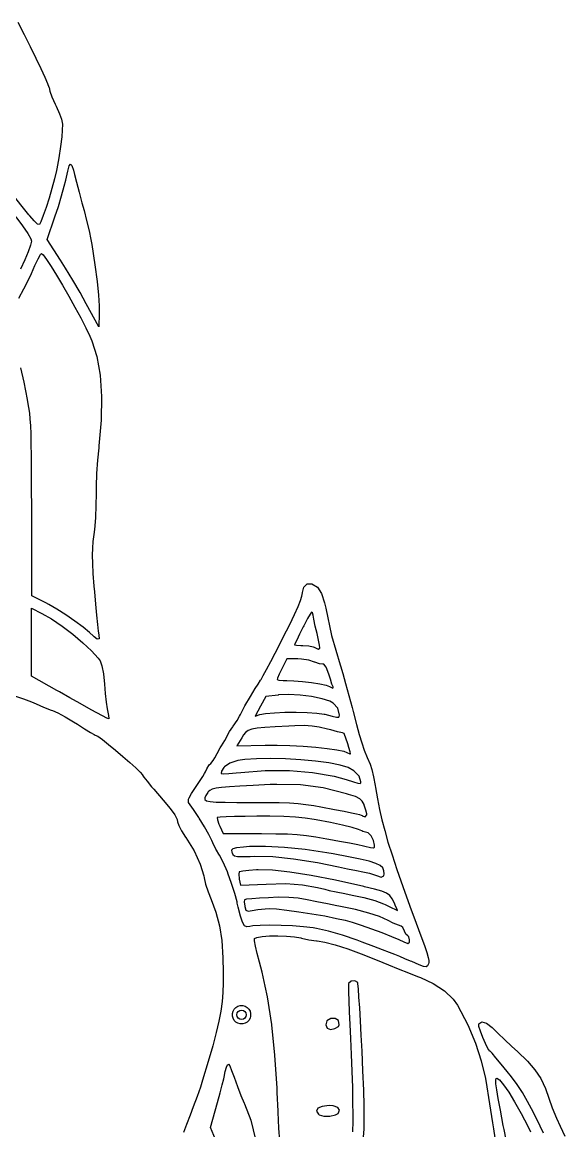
# Model space of a CAD drawing. Header units: inches. Extents: x -2.16 to 7.19, y -6.87 to -1.22.
# Drawn here: x 5.203 to 5.899, y -2.991 to -1.57 of the extents above; entities that cross this region are included whole.
import ezdxf

# ---------------------------------------------------------------- set-up
doc = ezdxf.new("R2010")
doc.units = ezdxf.units.IN
doc.header["$MEASUREMENT"] = 0
doc.layers.add('Front', color=13, linetype='CONTINUOUS', true_color=0xc83434)

msp = doc.modelspace()

# ---------------------------------------------------------------- linework, layer by layer
at = {"layer": 'Front', "linetype": 'CONTINUOUS'}
for p, q in [((5.198, -1.5702), (5.206, -1.5858)), ((5.206, -1.5858), (5.2137, -1.6013)), ((5.2137, -1.6013), (5.221, -1.6161)), ((5.221, -1.6161), (5.2273, -1.6294)), ((5.2273, -1.6294), (5.2325, -1.6405)), ((5.2325, -1.6405), (5.236, -1.6488)), ((5.236, -1.6488), (5.2377, -1.6536)), ((5.2377, -1.6536), (5.2378, -1.6541)), ((5.2378, -1.6541), (5.2388, -1.6585)), ((5.2388, -1.6585), (5.2415, -1.6659)), ((5.2415, -1.6659), (5.2455, -1.6751)), ((5.2455, -1.6751), (5.2468, -1.6779)), ((5.2468, -1.6779), (5.2512, -1.6875)), ((5.2512, -1.6875), (5.2538, -1.6945)), ((5.2538, -1.6945), (5.2549, -1.7008)), ((5.2549, -1.7008), (5.2548, -1.7084)), ((5.2541, -1.7172), (5.2527, -1.7297)), ((5.2548, -1.7084), (5.2541, -1.7172)), ((5.2527, -1.7297), (5.2504, -1.7442)), ((5.2504, -1.7442), (5.2479, -1.758)), ((5.2475, -1.7601), (5.2449, -1.7709)), ((5.2479, -1.758), (5.2475, -1.7601)), ((5.2593, -1.7729), (5.2619, -1.7613)), ((5.2619, -1.7613), (5.2638, -1.7544)), ((5.2638, -1.7544), (5.2655, -1.752)), ((5.2655, -1.752), (5.2671, -1.7538)), ((5.2671, -1.7538), (5.269, -1.7598)), ((5.269, -1.7598), (5.2705, -1.7653)), ((5.2449, -1.7709), (5.2416, -1.7832)), ((5.2574, -1.7804), (5.2593, -1.7729)), ((5.2705, -1.7653), (5.273, -1.7751)), ((5.273, -1.7751), (5.2764, -1.7879)), ((5.2121, -1.8172), (5.1883, -1.7877)), ((5.2416, -1.7832), (5.2379, -1.7958)), ((5.254, -1.7926), (5.2574, -1.7804)), ((5.2764, -1.7879), (5.2801, -1.8018)), ((5.2379, -1.7958), (5.2341, -1.8079)), ((5.2498, -1.8063), (5.254, -1.7926)), ((5.2801, -1.8018), (5.2827, -1.8115)), ((5.2131, -1.8184), (5.2121, -1.8172)), ((5.2188, -1.8248), (5.2131, -1.8184)), ((5.2305, -1.8182), (5.2275, -1.8259)), ((5.2341, -1.8079), (5.2305, -1.8182)), ((5.2454, -1.8196), (5.2498, -1.8063)), ((5.2827, -1.8115), (5.286, -1.8246)), ((5.1952, -1.8195), (5.204, -1.8314)), ((5.204, -1.8314), (5.2105, -1.8411)), ((5.2232, -1.8289), (5.2188, -1.8248)), ((5.2255, -1.8297), (5.2232, -1.8289)), ((5.2275, -1.8259), (5.2255, -1.8297)), ((5.2255, -1.8297), (5.2255, -1.8297)), ((5.2353, -1.8488), (5.2454, -1.8196)), ((5.286, -1.8246), (5.2891, -1.8377)), ((5.2105, -1.8411), (5.2144, -1.848)), ((5.2891, -1.8377), (5.2916, -1.8489)), ((5.2142, -1.8562), (5.2111, -1.8644)), ((5.2153, -1.851), (5.2142, -1.8562)), ((5.2144, -1.848), (5.2153, -1.851)), ((5.2525, -1.8753), (5.2353, -1.8488)), ((5.2916, -1.8489), (5.2927, -1.8553)), ((5.2927, -1.8553), (5.2966, -1.8812)), ((5.2066, -1.875), (5.2011, -1.8869)), ((5.2111, -1.8644), (5.2066, -1.875)), ((5.2198, -1.8819), (5.2238, -1.8736)), ((5.2238, -1.8736), (5.2267, -1.8682)), ((5.2267, -1.8682), (5.228, -1.8665)), ((5.228, -1.8665), (5.2304, -1.8686)), ((5.2304, -1.8686), (5.2347, -1.8745)), ((5.2347, -1.8745), (5.2405, -1.8834)), ((5.259, -1.8856), (5.2525, -1.8753)), ((5.2152, -1.8922), (5.2198, -1.8819)), ((5.2405, -1.8834), (5.2475, -1.8946)), ((5.2683, -1.901), (5.259, -1.8856)), ((5.2966, -1.8812), (5.2995, -1.9026)), ((5.2056, -1.9122), (5.2119, -1.8995)), ((5.2119, -1.8995), (5.2152, -1.8922)), ((5.2475, -1.8946), (5.2551, -1.9075)), ((5.2776, -1.9169), (5.2683, -1.901)), ((5.2995, -1.9026), (5.3013, -1.92)), ((5.1992, -1.924), (5.2056, -1.9122)), ((5.2551, -1.9075), (5.2631, -1.9213)), ((5.2856, -1.9313), (5.2776, -1.9169)), ((5.2631, -1.9213), (5.271, -1.9355)), ((5.3015, -1.9609), (5.2856, -1.9313)), ((5.3013, -1.92), (5.3022, -1.9338)), ((5.271, -1.9355), (5.2785, -1.9492)), ((5.3022, -1.9438), (5.3015, -1.9609)), ((5.3022, -1.9338), (5.3022, -1.9438)), ((5.2785, -1.9492), (5.285, -1.9619)), ((5.285, -1.9619), (5.2903, -1.9727)), ((5.2903, -1.9727), (5.2929, -1.9785)), ((5.2929, -1.9785), (5.2992, -1.9986)), ((5.2992, -1.9986), (5.3033, -2.0225)), ((5.2059, -2.0315), (5.2016, -2.0131)), ((5.2103, -2.054), (5.2059, -2.0315)), ((5.3033, -2.0225), (5.3051, -2.05)), ((5.2108, -2.057), (5.2103, -2.054)), ((5.212, -2.0641), (5.2108, -2.057)), ((5.3051, -2.05), (5.3047, -2.0803)), ((5.213, -2.0712), (5.212, -2.0641)), ((5.2137, -2.0788), (5.213, -2.0712)), ((5.2143, -2.0876), (5.2137, -2.0788)), ((5.2148, -2.098), (5.2143, -2.0876)), ((5.3047, -2.0803), (5.3018, -2.1131)), ((5.2151, -2.1106), (5.2148, -2.098)), ((5.2153, -2.1259), (5.2151, -2.1106)), ((5.3015, -2.1159), (5.2999, -2.1315)), ((5.3018, -2.1131), (5.3015, -2.1159)), ((5.2155, -2.1446), (5.2153, -2.1259)), ((5.2999, -2.1315), (5.2988, -2.1489)), ((5.2155, -2.1672), (5.2155, -2.1446)), ((5.2988, -2.1489), (5.2982, -2.1655)), ((5.2156, -2.1942), (5.2155, -2.1672)), ((5.2982, -2.1655), (5.2982, -2.1746)), ((5.2982, -2.1746), (5.298, -2.1893)), ((5.2156, -2.3056), (5.2156, -2.1942)), ((5.298, -2.1893), (5.2973, -2.2054)), ((5.2973, -2.2054), (5.296, -2.2204)), ((5.2952, -2.2269), (5.2941, -2.2361)), ((5.296, -2.2204), (5.2952, -2.2269)), ((5.2934, -2.2446), (5.2932, -2.2535)), ((5.2941, -2.2361), (5.2934, -2.2446)), ((5.2932, -2.2535), (5.2934, -2.2639)), ((5.2934, -2.2639), (5.2942, -2.2768)), ((5.2942, -2.2768), (5.2954, -2.2931)), ((5.2954, -2.2931), (5.2961, -2.3006)), ((5.2961, -2.3006), (5.2974, -2.3162)), ((5.5621, -2.306), (5.5627, -2.3019)), ((5.5627, -2.3019), (5.5628, -2.3014)), ((5.5628, -2.3014), (5.5645, -2.2943)), ((5.5645, -2.2943), (5.5689, -2.2903)), ((5.5689, -2.2903), (5.5747, -2.2901)), ((5.5747, -2.2901), (5.5819, -2.2944)), ((5.5819, -2.2944), (5.5873, -2.3025)), ((5.2336, -2.3145), (5.2156, -2.3056)), ((5.2377, -2.3167), (5.2336, -2.3145)), ((5.2974, -2.3162), (5.2988, -2.3304)), ((5.5574, -2.3192), (5.5604, -2.3116)), ((5.5604, -2.3116), (5.5621, -2.306)), ((5.5873, -2.3025), (5.5913, -2.3147)), ((5.5913, -2.3147), (5.5927, -2.3215)), ((5.2153, -2.365), (5.2153, -2.3215)), ((5.2153, -2.3215), (5.2284, -2.328)), ((5.2284, -2.328), (5.2408, -2.3351)), ((5.248, -2.3227), (5.2377, -2.3167)), ((5.2594, -2.3301), (5.248, -2.3227)), ((5.271, -2.338), (5.2594, -2.3301)), ((5.2988, -2.3304), (5.3, -2.3422)), ((5.5465, -2.3423), (5.5528, -2.3293)), ((5.5528, -2.3293), (5.5574, -2.3192)), ((5.5725, -2.3289), (5.5694, -2.3345)), ((5.5744, -2.3267), (5.5725, -2.3289)), ((5.5755, -2.3274), (5.5744, -2.3267)), ((5.5764, -2.3304), (5.5755, -2.3274)), ((5.5774, -2.3356), (5.5764, -2.3304)), ((5.5927, -2.3215), (5.6002, -2.3565)), ((5.2408, -2.3351), (5.2545, -2.3443)), ((5.2545, -2.3443), (5.2683, -2.3548)), ((5.2814, -2.3457), (5.271, -2.338)), ((5.3, -2.3422), (5.301, -2.351)), ((5.5382, -2.3587), (5.5465, -2.3423)), ((5.5646, -2.3439), (5.5638, -2.3454)), ((5.5694, -2.3345), (5.5646, -2.3439)), ((5.5793, -2.3444), (5.5774, -2.3356)), ((5.5815, -2.354), (5.5793, -2.3444)), ((5.2683, -2.3548), (5.2813, -2.3657)), ((5.2898, -2.3524), (5.2814, -2.3457)), ((5.2949, -2.3574), (5.2898, -2.3524)), ((5.2955, -2.358), (5.2949, -2.3574)), ((5.2995, -2.3612), (5.2955, -2.358)), ((5.301, -2.351), (5.3017, -2.3557)), ((5.3017, -2.3557), (5.3018, -2.3559)), ((5.3018, -2.3559), (5.302, -2.3605)), ((5.5332, -2.3684), (5.5382, -2.3587)), ((5.5592, -2.3549), (5.5555, -2.3625)), ((5.5638, -2.3454), (5.5592, -2.3549)), ((5.5834, -2.3623), (5.5815, -2.354)), ((5.6002, -2.3565), (5.6111, -2.3942)), ((5.2153, -2.4085), (5.2153, -2.365)), ((5.2813, -2.3657), (5.2925, -2.3762)), ((5.302, -2.3605), (5.2995, -2.3612)), ((5.5277, -2.379), (5.5332, -2.3684)), ((5.5532, -2.3673), (5.5528, -2.3684)), ((5.5528, -2.3684), (5.555, -2.3688)), ((5.5555, -2.3625), (5.5532, -2.3673)), ((5.555, -2.3688), (5.5606, -2.3691)), ((5.5606, -2.3691), (5.5634, -2.3691)), ((5.5634, -2.3691), (5.5709, -2.3697)), ((5.5709, -2.3697), (5.5767, -2.371)), ((5.5767, -2.371), (5.5778, -2.3715)), ((5.5778, -2.3715), (5.5828, -2.3739)), ((5.5828, -2.3739), (5.5852, -2.3728)), ((5.5848, -2.3689), (5.5834, -2.3623)), ((5.5853, -2.3722), (5.5848, -2.3689)), ((5.5852, -2.3728), (5.5853, -2.3722)), ((5.2925, -2.3762), (5.3008, -2.3855)), ((5.3008, -2.3855), (5.3033, -2.389)), ((5.5222, -2.3897), (5.5277, -2.379)), ((5.5428, -2.3865), (5.5365, -2.399)), ((5.5567, -2.3865), (5.5428, -2.3865)), ((5.5616, -2.3868), (5.5567, -2.3865)), ((5.571, -2.3882), (5.5616, -2.3868)), ((5.3033, -2.389), (5.3056, -2.3952)), ((5.3056, -2.3952), (5.3075, -2.4055)), ((5.5126, -2.4076), (5.5168, -2.4)), ((5.5168, -2.4), (5.5222, -2.3897)), ((5.5365, -2.399), (5.5331, -2.406)), ((5.5781, -2.3905), (5.571, -2.3882)), ((5.5786, -2.3907), (5.5781, -2.3905)), ((5.5847, -2.3929), (5.5786, -2.3907)), ((5.5889, -2.3932), (5.5847, -2.3929)), ((5.5903, -2.3933), (5.5889, -2.3932)), ((5.5932, -2.3972), (5.5903, -2.3933)), ((5.5966, -2.4061), (5.5932, -2.3972)), ((5.6111, -2.3942), (5.6115, -2.3953)), ((5.6115, -2.3953), (5.6144, -2.405)), ((5.248, -2.4269), (5.2153, -2.4085)), ((5.3075, -2.4055), (5.3088, -2.4188)), ((5.506, -2.4188), (5.5092, -2.4135)), ((5.5092, -2.4135), (5.5097, -2.4127)), ((5.5097, -2.4127), (5.5126, -2.4076)), ((5.5308, -2.4111), (5.5303, -2.4127)), ((5.5303, -2.4127), (5.5325, -2.4135)), ((5.5331, -2.406), (5.5308, -2.4111)), ((5.5325, -2.4135), (5.5382, -2.414)), ((5.5382, -2.414), (5.5426, -2.414)), ((5.5426, -2.414), (5.5519, -2.4144)), ((5.5519, -2.4144), (5.5629, -2.4154)), ((5.5629, -2.4154), (5.5744, -2.4168)), ((5.5986, -2.4125), (5.5966, -2.4061)), ((5.6007, -2.4189), (5.5986, -2.4125)), ((5.6144, -2.405), (5.6182, -2.4181)), ((5.2512, -2.4287), (5.248, -2.4269)), ((5.2646, -2.4362), (5.2512, -2.4287)), ((5.3088, -2.4188), (5.3088, -2.419)), ((5.3088, -2.419), (5.3098, -2.4308)), ((5.496, -2.4346), (5.5023, -2.4245)), ((5.5023, -2.4245), (5.506, -2.4188)), ((5.5023, -2.4245), (5.5023, -2.4245)), ((5.5744, -2.4168), (5.585, -2.4185)), ((5.585, -2.4185), (5.5933, -2.4202)), ((5.5933, -2.4202), (5.5977, -2.4217)), ((5.5977, -2.4217), (5.6018, -2.4238)), ((5.602, -2.4222), (5.6007, -2.4189)), ((5.6018, -2.4238), (5.6024, -2.4231)), ((5.6024, -2.4231), (5.602, -2.4222)), ((5.6182, -2.4181), (5.6223, -2.4332)), ((5.1949, -2.4341), (5.2052, -2.4377)), ((5.2052, -2.4377), (5.2152, -2.4415)), ((5.2152, -2.4415), (5.2212, -2.4441)), ((5.2212, -2.4441), (5.2306, -2.4482)), ((5.2776, -2.4435), (5.2646, -2.4362)), ((5.289, -2.4499), (5.2776, -2.4435)), ((5.3098, -2.4308), (5.311, -2.4418)), ((5.311, -2.4418), (5.3123, -2.4503)), ((5.4891, -2.4466), (5.496, -2.4346)), ((5.5159, -2.4344), (5.5089, -2.4471)), ((5.5316, -2.4327), (5.5159, -2.4344)), ((5.5322, -2.4326), (5.5316, -2.4327)), ((5.545, -2.4322), (5.5322, -2.4326)), ((5.5597, -2.433), (5.545, -2.4322)), ((5.5746, -2.4348), (5.5597, -2.433)), ((5.5879, -2.4375), (5.5746, -2.4348)), ((5.598, -2.4407), (5.5879, -2.4375)), ((5.6024, -2.4431), (5.598, -2.4407)), ((5.6083, -2.4494), (5.6024, -2.4431)), ((5.6223, -2.4332), (5.6264, -2.4486)), ((5.2306, -2.4482), (5.2406, -2.4521)), ((5.2406, -2.4521), (5.2423, -2.4527)), ((5.2423, -2.4527), (5.2492, -2.4557)), ((5.2492, -2.4557), (5.2586, -2.4608)), ((5.2973, -2.4545), (5.289, -2.4499)), ((5.299, -2.4554), (5.2973, -2.4545)), ((5.3066, -2.4596), (5.299, -2.4554)), ((5.3123, -2.4503), (5.3127, -2.4527)), ((5.3127, -2.4527), (5.314, -2.4591)), ((5.482, -2.4598), (5.4832, -2.4578)), ((5.4832, -2.4578), (5.4891, -2.4466)), ((5.4832, -2.4578), (5.4832, -2.4578)), ((5.5089, -2.4471), (5.502, -2.4598)), ((5.502, -2.4598), (5.508, -2.4579)), ((5.508, -2.4579), (5.5156, -2.4565)), ((5.5156, -2.4565), (5.5269, -2.4554)), ((5.5269, -2.4554), (5.5404, -2.4548)), ((5.5404, -2.4548), (5.5549, -2.4547)), ((5.5549, -2.4547), (5.569, -2.4551)), ((5.569, -2.4551), (5.5813, -2.4559)), ((5.5813, -2.4559), (5.5905, -2.4572)), ((5.5905, -2.4572), (5.5915, -2.4574)), ((5.5915, -2.4574), (5.6009, -2.4597)), ((5.6102, -2.4584), (5.6083, -2.4494)), ((5.6101, -2.4601), (5.6102, -2.4584)), ((5.6264, -2.4486), (5.6278, -2.454)), ((5.6278, -2.454), (5.6321, -2.4706)), ((5.2586, -2.4608), (5.269, -2.4669)), ((5.269, -2.4669), (5.2742, -2.4702)), ((5.2742, -2.4702), (5.2833, -2.476)), ((5.3121, -2.4624), (5.3066, -2.4596)), ((5.3144, -2.4632), (5.3121, -2.4624)), ((5.314, -2.4591), (5.3145, -2.4628)), ((5.3145, -2.4628), (5.3144, -2.4632)), ((5.4734, -2.4735), (5.4739, -2.4728)), ((5.4739, -2.4728), (5.4789, -2.4653)), ((5.4789, -2.4653), (5.482, -2.4598)), ((5.5453, -2.4726), (5.5277, -2.4736)), ((5.553, -2.4722), (5.5453, -2.4726)), ((5.5652, -2.472), (5.553, -2.4722)), ((5.5751, -2.4725), (5.5652, -2.472)), ((5.5844, -2.4739), (5.5751, -2.4725)), ((5.6009, -2.4597), (5.6065, -2.4609)), ((5.6065, -2.4609), (5.6093, -2.461)), ((5.6093, -2.461), (5.6101, -2.4601)), ((5.6321, -2.4706), (5.6356, -2.4835)), ((5.2833, -2.476), (5.2908, -2.4806)), ((5.2908, -2.4806), (5.2958, -2.4835)), ((5.2958, -2.4835), (5.2972, -2.4841)), ((5.2972, -2.4841), (5.3003, -2.4856)), ((5.3003, -2.4856), (5.3062, -2.4898)), ((5.4631, -2.491), (5.4661, -2.4854)), ((5.4661, -2.4854), (5.4668, -2.484)), ((5.4668, -2.484), (5.4694, -2.4796)), ((5.4694, -2.4796), (5.4734, -2.4735)), ((5.4873, -2.4836), (5.4849, -2.4874)), ((5.4898, -2.4806), (5.4873, -2.4836)), ((5.4931, -2.4783), (5.4898, -2.4806)), ((5.4978, -2.4766), (5.4931, -2.4783)), ((5.5047, -2.4754), (5.4978, -2.4766)), ((5.5144, -2.4744), (5.5047, -2.4754)), ((5.5277, -2.4736), (5.5144, -2.4744)), ((5.5951, -2.4763), (5.5844, -2.4739)), ((5.5992, -2.4774), (5.5951, -2.4763)), ((5.6079, -2.4797), (5.5992, -2.4774)), ((5.614, -2.4814), (5.6079, -2.4797)), ((5.6163, -2.4822), (5.614, -2.4814)), ((5.6167, -2.4834), (5.6163, -2.4822)), ((5.6184, -2.4881), (5.6167, -2.4834)), ((5.6356, -2.4835), (5.6389, -2.494)), ((5.3062, -2.4898), (5.314, -2.496)), ((5.314, -2.496), (5.3231, -2.5034)), ((5.4534, -2.5077), (5.4575, -2.5004)), ((5.4575, -2.5004), (5.4591, -2.4978)), ((5.4591, -2.4978), (5.4631, -2.491)), ((5.4849, -2.4874), (5.4786, -2.4978)), ((5.4786, -2.4978), (5.5152, -2.497)), ((5.5152, -2.497), (5.5304, -2.4969)), ((5.5304, -2.4969), (5.5468, -2.4974)), ((5.5468, -2.4974), (5.5636, -2.4983)), ((5.5636, -2.4983), (5.5798, -2.4996)), ((5.5798, -2.4996), (5.5945, -2.5012)), ((5.5945, -2.5012), (5.6068, -2.503)), ((5.6208, -2.4952), (5.6184, -2.4881)), ((5.6224, -2.5), (5.6208, -2.4952)), ((5.6241, -2.5057), (5.6224, -2.5)), ((5.6389, -2.494), (5.6421, -2.5034)), ((5.3231, -2.5034), (5.3325, -2.5114)), ((5.3325, -2.5114), (5.3415, -2.5192)), ((5.4485, -2.5168), (5.4505, -2.5132)), ((5.4505, -2.5132), (5.4534, -2.5077)), ((5.4888, -2.5155), (5.48, -2.5168)), ((5.504, -2.5144), (5.4888, -2.5155)), ((5.5218, -2.5141), (5.504, -2.5144)), ((5.541, -2.5146), (5.5218, -2.5141)), ((5.5606, -2.5157), (5.541, -2.5146)), ((5.6068, -2.503), (5.6157, -2.5048)), ((5.6157, -2.5048), (5.6197, -2.5063)), ((5.6197, -2.5063), (5.6234, -2.508)), ((5.6234, -2.508), (5.6245, -2.5081)), ((5.6245, -2.5081), (5.6241, -2.5057)), ((5.6421, -2.5034), (5.6459, -2.513)), ((5.6459, -2.513), (5.6495, -2.5214)), ((5.3415, -2.5192), (5.3492, -2.5262)), ((5.3492, -2.5262), (5.3549, -2.5317)), ((5.4383, -2.531), (5.44, -2.5274)), ((5.44, -2.5274), (5.4431, -2.5224)), ((5.4431, -2.5224), (5.4453, -2.5203)), ((5.4453, -2.5203), (5.4485, -2.5168)), ((5.4619, -2.5257), (5.4591, -2.5304)), ((5.4628, -2.5246), (5.4619, -2.5257)), ((5.4695, -2.52), (5.4628, -2.5246)), ((5.48, -2.5168), (5.4695, -2.52)), ((5.4838, -2.5319), (5.5149, -2.5295)), ((5.5149, -2.5295), (5.546, -2.5295)), ((5.546, -2.5295), (5.5759, -2.532)), ((5.5795, -2.5175), (5.5606, -2.5157)), ((5.5967, -2.5197), (5.5795, -2.5175)), ((5.611, -2.5225), (5.5967, -2.5197)), ((5.6214, -2.5257), (5.611, -2.5225)), ((5.6289, -2.5298), (5.6214, -2.5257)), ((5.6495, -2.5214), (5.6516, -2.528)), ((5.6516, -2.528), (5.654, -2.5377)), ((5.3549, -2.5317), (5.3576, -2.535)), ((5.3576, -2.535), (5.3578, -2.5354)), ((5.3578, -2.5354), (5.3593, -2.538)), ((5.3593, -2.538), (5.3635, -2.5433)), ((5.3635, -2.5433), (5.3694, -2.5504)), ((5.43, -2.5447), (5.4349, -2.5372)), ((5.4349, -2.5372), (5.437, -2.5333)), ((5.437, -2.5333), (5.4383, -2.531)), ((5.4591, -2.5304), (5.4587, -2.5333)), ((5.4587, -2.5333), (5.4587, -2.5334)), ((5.4587, -2.5334), (5.4617, -2.5337)), ((5.4617, -2.5337), (5.4685, -2.5335)), ((5.4685, -2.5335), (5.4778, -2.5326)), ((5.4778, -2.5326), (5.4838, -2.5319)), ((5.5759, -2.532), (5.6033, -2.5369)), ((5.6033, -2.5369), (5.619, -2.5412)), ((5.619, -2.5412), (5.6284, -2.5442)), ((5.6354, -2.5366), (5.6289, -2.5298)), ((5.6378, -2.5442), (5.6354, -2.5366)), ((5.654, -2.5377), (5.6562, -2.5487)), ((5.3694, -2.5504), (5.3721, -2.5534)), ((5.3721, -2.5534), (5.3843, -2.5674)), ((5.4205, -2.5588), (5.423, -2.555)), ((5.423, -2.555), (5.43, -2.5447)), ((5.4415, -2.5575), (5.439, -2.5614)), ((5.4421, -2.5567), (5.4415, -2.5575)), ((5.444, -2.555), (5.4421, -2.5567)), ((5.4472, -2.5535), (5.444, -2.555)), ((5.4521, -2.5523), (5.4472, -2.5535)), ((5.4592, -2.5513), (5.4521, -2.5523)), ((5.4692, -2.5504), (5.4592, -2.5513)), ((5.4825, -2.5495), (5.4692, -2.5504)), ((5.4998, -2.5486), (5.4825, -2.5495)), ((5.5215, -2.5475), (5.4998, -2.5486)), ((5.5299, -2.5473), (5.5215, -2.5475)), ((5.5604, -2.548), (5.5299, -2.5473)), ((5.5895, -2.5519), (5.5604, -2.548)), ((5.6194, -2.5593), (5.5895, -2.5519)), ((5.6284, -2.5442), (5.6339, -2.5458)), ((5.6339, -2.5458), (5.6367, -2.5461)), ((5.6367, -2.5461), (5.6377, -2.5453)), ((5.6377, -2.5453), (5.6378, -2.5442)), ((5.6562, -2.5487), (5.6566, -2.5514)), ((5.6566, -2.5514), (5.6591, -2.5658)), ((5.3843, -2.5674), (5.3932, -2.5783)), ((5.4168, -2.5662), (5.4176, -2.5645)), ((5.4168, -2.5703), (5.4168, -2.5662)), ((5.4231, -2.5794), (5.4168, -2.5703)), ((5.4176, -2.5645), (5.4205, -2.5588)), ((5.439, -2.5614), (5.4376, -2.5645)), ((5.4376, -2.5645), (5.4377, -2.5667)), ((5.4377, -2.5667), (5.4398, -2.5683)), ((5.4398, -2.5683), (5.4445, -2.5693)), ((5.4445, -2.5693), (5.4522, -2.5699)), ((5.4522, -2.5699), (5.4635, -2.5702)), ((5.4635, -2.5702), (5.4788, -2.5703)), ((5.4788, -2.5703), (5.4965, -2.5703)), ((5.4965, -2.5703), (5.5168, -2.5704)), ((5.5168, -2.5704), (5.533, -2.5707)), ((5.533, -2.5707), (5.5462, -2.5711)), ((5.5462, -2.5711), (5.5573, -2.5718)), ((5.5573, -2.5718), (5.5673, -2.5729)), ((5.622, -2.5601), (5.6194, -2.5593)), ((5.6309, -2.563), (5.622, -2.5601)), ((5.6363, -2.5657), (5.6309, -2.563)), ((5.6396, -2.5688), (5.6363, -2.5657)), ((5.6418, -2.5732), (5.6396, -2.5688)), ((5.6591, -2.5658), (5.6617, -2.5794)), ((5.3932, -2.5783), (5.399, -2.5865)), ((5.399, -2.5865), (5.4021, -2.5924)), ((5.4299, -2.5898), (5.4231, -2.5794)), ((5.5673, -2.5729), (5.5772, -2.5744)), ((5.5772, -2.5744), (5.5865, -2.5761)), ((5.5865, -2.5761), (5.6037, -2.5793)), ((5.6037, -2.5793), (5.6165, -2.5818)), ((5.6165, -2.5818), (5.6258, -2.5836)), ((5.6258, -2.5836), (5.632, -2.5849)), ((5.632, -2.5849), (5.6359, -2.5858)), ((5.6359, -2.5858), (5.6381, -2.5866)), ((5.6381, -2.5866), (5.6392, -2.5872)), ((5.6421, -2.5738), (5.6418, -2.5732)), ((5.6443, -2.5804), (5.6421, -2.5738)), ((5.6431, -2.589), (5.6452, -2.5862)), ((5.6453, -2.5852), (5.6443, -2.5804)), ((5.6452, -2.5862), (5.6453, -2.5852)), ((5.6617, -2.5794), (5.6647, -2.5927)), ((5.4021, -2.5924), (5.4027, -2.5953)), ((5.4027, -2.5953), (5.4041, -2.5998)), ((5.4041, -2.5998), (5.4077, -2.6067)), ((5.4302, -2.5904), (5.4299, -2.5898)), ((5.4371, -2.6016), (5.4302, -2.5904)), ((5.4538, -2.5898), (5.4536, -2.5898)), ((5.4536, -2.5898), (5.4537, -2.5927)), ((5.4537, -2.5927), (5.4557, -2.5984)), ((5.4573, -2.5893), (5.4538, -2.5898)), ((5.4557, -2.5984), (5.4568, -2.6008)), ((5.4568, -2.6008), (5.4613, -2.6104)), ((5.4649, -2.5889), (5.4573, -2.5893)), ((5.4758, -2.5886), (5.4649, -2.5889)), ((5.4893, -2.5883), (5.4758, -2.5886)), ((5.5045, -2.5882), (5.4893, -2.5883)), ((5.5209, -2.5882), (5.5045, -2.5882)), ((5.5389, -2.5885), (5.5209, -2.5882)), ((5.5537, -2.5893), (5.5389, -2.5885)), ((5.5663, -2.5905), (5.5537, -2.5893)), ((5.5778, -2.5923), (5.5663, -2.5905)), ((5.5806, -2.5928), (5.5778, -2.5923)), ((5.5988, -2.5963), (5.5806, -2.5928)), ((5.6143, -2.5996), (5.5988, -2.5963)), ((5.6265, -2.6026), (5.6143, -2.5996)), ((5.6392, -2.5872), (5.6395, -2.5875)), ((5.6395, -2.5875), (5.6431, -2.589)), ((5.6647, -2.5927), (5.6683, -2.6064)), ((5.4077, -2.6067), (5.4128, -2.6148)), ((5.4128, -2.6148), (5.4132, -2.6153)), ((5.4428, -2.6117), (5.4371, -2.6016)), ((5.4465, -2.619), (5.4428, -2.6117)), ((5.4613, -2.6104), (5.5102, -2.6104)), ((5.5102, -2.6104), (5.5287, -2.6105)), ((5.5287, -2.6105), (5.5435, -2.6108)), ((5.5435, -2.6108), (5.5562, -2.6115)), ((5.5562, -2.6115), (5.5679, -2.6127)), ((5.5679, -2.6127), (5.5801, -2.6144)), ((5.5801, -2.6144), (5.5942, -2.6169)), ((5.6349, -2.605), (5.6265, -2.6026)), ((5.6389, -2.6069), (5.6349, -2.605)), ((5.6403, -2.6078), (5.6389, -2.6069)), ((5.6454, -2.609), (5.6403, -2.6078)), ((5.6469, -2.6094), (5.6454, -2.609)), ((5.6508, -2.6131), (5.6469, -2.6094)), ((5.654, -2.619), (5.6508, -2.6131)), ((5.6683, -2.6064), (5.6725, -2.6212)), ((5.4132, -2.6153), (5.4238, -2.6326)), ((5.4478, -2.6221), (5.4465, -2.619)), ((5.4519, -2.6304), (5.4478, -2.6221)), ((5.4783, -2.6287), (5.4736, -2.6298)), ((5.4871, -2.6276), (5.4783, -2.6287)), ((5.4948, -2.627), (5.4871, -2.6276)), ((5.5155, -2.6268), (5.4948, -2.627)), ((5.5396, -2.628), (5.5155, -2.6268)), ((5.5661, -2.6308), (5.5396, -2.628)), ((5.5942, -2.6169), (5.5965, -2.6173)), ((5.5965, -2.6173), (5.6104, -2.6199)), ((5.6104, -2.6199), (5.6231, -2.6223)), ((5.6231, -2.6223), (5.6337, -2.6244)), ((5.6337, -2.6244), (5.641, -2.6259)), ((5.641, -2.6259), (5.6428, -2.6264)), ((5.6428, -2.6264), (5.6501, -2.6281)), ((5.6501, -2.6281), (5.6538, -2.6285)), ((5.6538, -2.6285), (5.6551, -2.6276)), ((5.6553, -2.6254), (5.654, -2.619)), ((5.6551, -2.6276), (5.6553, -2.6254)), ((5.6725, -2.6212), (5.6777, -2.6376)), ((5.4238, -2.6326), (5.4317, -2.6494)), ((5.4525, -2.6314), (5.4519, -2.6304)), ((5.4557, -2.6369), (5.4525, -2.6314)), ((5.4566, -2.6382), (5.4557, -2.6369)), ((5.4613, -2.6472), (5.4566, -2.6382)), ((5.4736, -2.6298), (5.4719, -2.6314)), ((5.4719, -2.6314), (5.4723, -2.6341)), ((5.4723, -2.6341), (5.4726, -2.6349)), ((5.4726, -2.6349), (5.4737, -2.6372)), ((5.4737, -2.6372), (5.4757, -2.6388)), ((5.4757, -2.6388), (5.4794, -2.6396)), ((5.4794, -2.6396), (5.4858, -2.6398)), ((5.4858, -2.6398), (5.4958, -2.6396)), ((5.4958, -2.6396), (5.5018, -2.6395)), ((5.5018, -2.6395), (5.5248, -2.6399)), ((5.5248, -2.6399), (5.5515, -2.6426)), ((5.5515, -2.6426), (5.5822, -2.6475)), ((5.594, -2.6351), (5.5661, -2.6308)), ((5.6023, -2.6365), (5.594, -2.6351)), ((5.6218, -2.64), (5.6023, -2.6365)), ((5.637, -2.6431), (5.6218, -2.64)), ((5.6485, -2.6459), (5.637, -2.6431)), ((5.6777, -2.6376), (5.684, -2.6563)), ((5.4317, -2.6494), (5.4363, -2.6646)), ((5.4665, -2.6594), (5.4613, -2.6472)), ((5.4941, -2.6577), (5.4864, -2.6585)), ((5.5039, -2.657), (5.4941, -2.6577)), ((5.5062, -2.6569), (5.5039, -2.657)), ((5.5242, -2.6574), (5.5062, -2.6569)), ((5.5467, -2.6598), (5.5242, -2.6574)), ((5.5822, -2.6475), (5.609, -2.6529)), ((5.609, -2.6529), (5.6204, -2.6554)), ((5.6204, -2.6554), (5.6322, -2.6578)), ((5.6568, -2.6486), (5.6485, -2.6459)), ((5.6624, -2.6513), (5.6568, -2.6486)), ((5.6657, -2.6544), (5.6624, -2.6513)), ((5.6673, -2.6579), (5.6657, -2.6544)), ((5.684, -2.6563), (5.6916, -2.678)), ((5.4363, -2.6646), (5.4368, -2.6672)), ((5.4368, -2.6672), (5.4386, -2.675)), ((5.4677, -2.6625), (5.4665, -2.6594)), ((5.4716, -2.6731), (5.4677, -2.6625)), ((5.4815, -2.6594), (5.4811, -2.6625)), ((5.4811, -2.6625), (5.4817, -2.6683)), ((5.482, -2.6592), (5.4815, -2.6594)), ((5.4817, -2.6683), (5.4818, -2.6687)), ((5.4818, -2.6687), (5.4834, -2.6766)), ((5.4864, -2.6585), (5.482, -2.6592)), ((5.5738, -2.664), (5.5467, -2.6598)), ((5.6054, -2.6702), (5.5738, -2.664)), ((5.6415, -2.6782), (5.6054, -2.6702)), ((5.6322, -2.6578), (5.6403, -2.6594)), ((5.6403, -2.6594), (5.6486, -2.6612)), ((5.6486, -2.6612), (5.6552, -2.6632)), ((5.6552, -2.6632), (5.6578, -2.6642)), ((5.6578, -2.6642), (5.6637, -2.6664)), ((5.6637, -2.6664), (5.6672, -2.6647)), ((5.6672, -2.6647), (5.6678, -2.662)), ((5.6678, -2.662), (5.6673, -2.6579)), ((5.4386, -2.675), (5.4419, -2.6851)), ((5.4419, -2.6851), (5.4457, -2.6948)), ((5.476, -2.687), (5.4716, -2.6731)), ((5.4834, -2.6766), (5.5164, -2.675)), ((5.5164, -2.675), (5.5414, -2.6745)), ((5.5414, -2.6745), (5.563, -2.6759)), ((5.563, -2.6759), (5.5823, -2.6793)), ((5.5823, -2.6793), (5.5915, -2.6818)), ((5.5915, -2.6818), (5.597, -2.6831)), ((5.597, -2.6831), (5.6061, -2.6851)), ((5.6061, -2.6851), (5.6173, -2.6873)), ((5.6422, -2.6784), (5.6415, -2.6782)), ((5.6554, -2.6815), (5.6422, -2.6784)), ((5.6646, -2.6842), (5.6554, -2.6815)), ((5.6708, -2.6868), (5.6646, -2.6842)), ((5.6916, -2.678), (5.7007, -2.7032)), ((5.4457, -2.6948), (5.4519, -2.7113)), ((5.4789, -2.698), (5.476, -2.687)), ((5.4793, -2.6996), (5.4789, -2.698)), ((5.4804, -2.7047), (5.4793, -2.6996)), ((5.4883, -2.6951), (5.4881, -2.698)), ((5.4881, -2.698), (5.4889, -2.7036)), ((5.4911, -2.6946), (5.4883, -2.6951)), ((5.4978, -2.6939), (5.4911, -2.6946)), ((5.5076, -2.6932), (5.4978, -2.6939)), ((5.5192, -2.6925), (5.5076, -2.6932)), ((5.5315, -2.692), (5.5192, -2.6925)), ((5.5453, -2.6921), (5.5315, -2.692)), ((5.5572, -2.6931), (5.5453, -2.6921)), ((5.569, -2.6952), (5.5572, -2.6931)), ((5.5813, -2.6977), (5.569, -2.6952)), ((5.5951, -2.7005), (5.5813, -2.6977)), ((5.6173, -2.6873), (5.6265, -2.6891)), ((5.6265, -2.6891), (5.6415, -2.6924)), ((5.6415, -2.6924), (5.6555, -2.6963)), ((5.6555, -2.6963), (5.6668, -2.7004)), ((5.675, -2.6899), (5.6708, -2.6868)), ((5.678, -2.6941), (5.675, -2.6899)), ((5.6808, -2.6997), (5.678, -2.6941)), ((5.6819, -2.702), (5.6808, -2.6997)), ((5.4519, -2.7113), (5.4564, -2.7285)), ((5.4833, -2.7164), (5.4804, -2.7047)), ((5.4889, -2.7036), (5.4889, -2.7037)), ((5.4889, -2.7037), (5.4904, -2.7086)), ((5.4904, -2.7086), (5.4931, -2.71)), ((5.4931, -2.71), (5.4985, -2.7088)), ((5.4985, -2.7088), (5.5057, -2.7075)), ((5.5057, -2.7075), (5.5151, -2.7067)), ((5.5151, -2.7067), (5.5202, -2.7065)), ((5.5202, -2.7065), (5.5297, -2.707)), ((5.5297, -2.707), (5.5427, -2.7084)), ((5.5427, -2.7084), (5.5582, -2.7105)), ((5.5582, -2.7105), (5.5748, -2.7131)), ((5.5748, -2.7131), (5.5914, -2.716)), ((5.607, -2.7028), (5.5951, -2.7005)), ((5.6094, -2.7033), (5.607, -2.7028)), ((5.6307, -2.7078), (5.6094, -2.7033)), ((5.6478, -2.7122), (5.6307, -2.7078)), ((5.6616, -2.7168), (5.6478, -2.7122)), ((5.6668, -2.7004), (5.669, -2.7014)), ((5.669, -2.7014), (5.6767, -2.7051)), ((5.6767, -2.7051), (5.6823, -2.7078)), ((5.684, -2.707), (5.6819, -2.702)), ((5.6823, -2.7078), (5.6846, -2.7088)), ((5.6846, -2.7088), (5.684, -2.707)), ((5.7007, -2.7032), (5.7088, -2.7253)), ((5.4564, -2.7285), (5.4593, -2.7476)), ((5.4858, -2.7241), (5.4833, -2.7164)), ((5.4884, -2.7284), (5.4858, -2.7241)), ((5.4914, -2.73), (5.4884, -2.7284)), ((5.5086, -2.7281), (5.4991, -2.7288)), ((5.5211, -2.7278), (5.5086, -2.7281)), ((5.5354, -2.728), (5.5211, -2.7278)), ((5.5502, -2.7287), (5.5354, -2.728)), ((5.5643, -2.7298), (5.5502, -2.7287)), ((5.5914, -2.716), (5.6066, -2.719)), ((5.6066, -2.719), (5.6178, -2.7215)), ((5.6178, -2.7215), (5.6267, -2.7241)), ((5.6267, -2.7241), (5.6383, -2.7279)), ((5.6383, -2.7279), (5.6514, -2.7324)), ((5.6728, -2.7219), (5.6616, -2.7168)), ((5.6793, -2.7251), (5.6728, -2.7219)), ((5.6858, -2.7279), (5.6793, -2.7251)), ((5.6894, -2.729), (5.6858, -2.7279)), ((5.7088, -2.7253), (5.7148, -2.7416)), ((5.4952, -2.7296), (5.4914, -2.73)), ((5.4991, -2.7288), (5.4952, -2.7296)), ((5.5043, -2.7434), (5.5111, -2.7423)), ((5.5111, -2.7423), (5.5205, -2.7416)), ((5.5205, -2.7416), (5.5314, -2.7415)), ((5.5314, -2.7415), (5.5425, -2.7419)), ((5.5425, -2.7419), (5.5527, -2.7427)), ((5.5527, -2.7427), (5.5608, -2.7442)), ((5.5765, -2.7312), (5.5643, -2.7298)), ((5.5807, -2.7319), (5.5765, -2.7312)), ((5.5962, -2.7355), (5.5807, -2.7319)), ((5.614, -2.7407), (5.5962, -2.7355)), ((5.6328, -2.7471), (5.614, -2.7407)), ((5.6514, -2.7324), (5.6646, -2.7373)), ((5.6646, -2.7373), (5.6768, -2.7421)), ((5.6768, -2.7421), (5.6866, -2.7462)), ((5.6916, -2.7306), (5.6894, -2.729)), ((5.6938, -2.7353), (5.6916, -2.7306)), ((5.6954, -2.7394), (5.6938, -2.7353)), ((5.6978, -2.7415), (5.6954, -2.7394)), ((5.6992, -2.7425), (5.6978, -2.7415)), ((5.7003, -2.7465), (5.6992, -2.7425)), ((5.7148, -2.7416), (5.7192, -2.7539)), ((5.4593, -2.7476), (5.4609, -2.7697)), ((5.5013, -2.745), (5.5043, -2.7434)), ((5.5013, -2.7477), (5.5013, -2.745)), ((5.5024, -2.7545), (5.5013, -2.7477)), ((5.5047, -2.764), (5.5024, -2.7545)), ((5.5608, -2.7442), (5.5615, -2.7444)), ((5.5615, -2.7444), (5.571, -2.7464)), ((5.571, -2.7464), (5.5807, -2.7478)), ((5.5807, -2.7478), (5.5815, -2.7478)), ((5.5815, -2.7478), (5.5915, -2.7494)), ((5.5915, -2.7494), (5.6046, -2.7528)), ((5.6046, -2.7528), (5.6212, -2.7582)), ((5.6395, -2.7496), (5.6328, -2.7471)), ((5.6543, -2.7551), (5.6395, -2.7496)), ((5.6656, -2.7593), (5.6543, -2.7551)), ((5.6866, -2.7462), (5.6928, -2.7491)), ((5.6928, -2.7491), (5.6978, -2.7512)), ((5.6978, -2.7512), (5.6999, -2.7496)), ((5.6999, -2.7496), (5.7003, -2.7465)), ((5.7192, -2.7539), (5.7222, -2.7628)), ((5.4609, -2.7697), (5.4613, -2.7878)), ((5.5077, -2.775), (5.5047, -2.764)), ((5.6212, -2.7582), (5.6414, -2.7657)), ((5.6414, -2.7657), (5.6657, -2.7754)), ((5.6744, -2.7626), (5.6656, -2.7593)), ((5.6814, -2.7654), (5.6744, -2.7626)), ((5.6877, -2.768), (5.6814, -2.7654)), ((5.6941, -2.7707), (5.6877, -2.768)), ((5.7015, -2.7738), (5.6941, -2.7707)), ((5.7222, -2.7628), (5.724, -2.769)), ((5.724, -2.769), (5.7248, -2.7731)), ((5.5112, -2.7882), (5.5077, -2.775)), ((5.6657, -2.7754), (5.6732, -2.7785)), ((5.6732, -2.7785), (5.6857, -2.7836)), ((5.6857, -2.7836), (5.6989, -2.7889)), ((5.703, -2.7745), (5.7015, -2.7738)), ((5.7124, -2.7785), (5.703, -2.7745)), ((5.7182, -2.7806), (5.7124, -2.7785)), ((5.7215, -2.781), (5.7182, -2.7806)), ((5.7233, -2.78), (5.7215, -2.781)), ((5.7245, -2.7775), (5.7233, -2.78)), ((5.7249, -2.7758), (5.7245, -2.7775)), ((5.7248, -2.7731), (5.7249, -2.7758)), ((5.4613, -2.7878), (5.4612, -2.8016)), ((5.515, -2.8058), (5.5112, -2.7882)), ((5.6252, -2.7997), (5.622, -2.8024)), ((5.6301, -2.7991), (5.6252, -2.7997)), ((5.6337, -2.8011), (5.6301, -2.7991)), ((5.6989, -2.7889), (5.7105, -2.7935)), ((5.7105, -2.7935), (5.714, -2.7949)), ((5.714, -2.7949), (5.7306, -2.8026)), ((5.4608, -2.814), (5.4598, -2.8258)), ((5.4612, -2.8016), (5.4608, -2.814)), ((5.518, -2.8197), (5.515, -2.8058)), ((5.622, -2.8025), (5.6218, -2.8058)), ((5.6218, -2.8058), (5.6218, -2.8134)), ((5.6218, -2.8134), (5.6221, -2.8247)), ((5.622, -2.8024), (5.622, -2.8025)), ((5.634, -2.803), (5.6337, -2.8011)), ((5.6346, -2.8095), (5.634, -2.803)), ((5.6353, -2.8199), (5.6346, -2.8095)), ((5.7306, -2.8026), (5.745, -2.8121)), ((5.745, -2.8121), (5.7562, -2.8225)), ((5.4598, -2.8258), (5.4582, -2.8378)), ((5.5234, -2.8553), (5.518, -2.8197)), ((5.6221, -2.8247), (5.6227, -2.8388)), ((5.6362, -2.8337), (5.6353, -2.8199)), ((5.7562, -2.8225), (5.7617, -2.8303)), ((5.4582, -2.8378), (5.4557, -2.8507)), ((5.473, -2.8411), (5.4738, -2.8381)), ((5.473, -2.8442), (5.473, -2.8411)), ((5.4738, -2.8381), (5.4753, -2.8354)), ((5.4753, -2.8354), (5.4775, -2.8332)), ((5.4775, -2.8332), (5.4801, -2.8317)), ((5.4801, -2.8317), (5.4831, -2.8309)), ((5.4831, -2.8309), (5.4862, -2.8309)), ((5.4862, -2.8309), (5.4892, -2.8317)), ((5.4892, -2.8317), (5.4919, -2.8332)), ((5.4919, -2.8332), (5.494, -2.8354)), ((5.494, -2.8354), (5.4956, -2.8381)), ((5.4956, -2.8381), (5.4964, -2.8411)), ((5.4964, -2.8411), (5.4964, -2.8442)), ((5.6227, -2.8388), (5.6234, -2.8553)), ((5.6372, -2.8502), (5.6362, -2.8337)), ((5.7617, -2.8303), (5.7748, -2.8557)), ((5.4557, -2.8507), (5.4523, -2.8653)), ((5.4738, -2.8471), (5.473, -2.8442)), ((5.4753, -2.8498), (5.4738, -2.8471)), ((5.4775, -2.852), (5.4753, -2.8498)), ((5.4801, -2.8535), (5.4775, -2.852)), ((5.4831, -2.8543), (5.4801, -2.8535)), ((5.4862, -2.8543), (5.4831, -2.8543)), ((5.4892, -2.8535), (5.4862, -2.8543)), ((5.4919, -2.852), (5.4892, -2.8535)), ((5.494, -2.8498), (5.4919, -2.852)), ((5.4956, -2.8471), (5.494, -2.8498)), ((5.4964, -2.8442), (5.4956, -2.8471)), ((5.5234, -2.8555), (5.5234, -2.8553)), ((5.5275, -2.8945), (5.5234, -2.8555)), ((5.5942, -2.8506), (5.5926, -2.8555)), ((5.5926, -2.8555), (5.5945, -2.86)), ((5.5992, -2.8475), (5.5942, -2.8506)), ((5.6048, -2.8472), (5.5992, -2.8475)), ((5.6091, -2.8499), (5.6048, -2.8472)), ((5.6089, -2.8575), (5.6098, -2.8557)), ((5.6098, -2.8557), (5.6091, -2.8499)), ((5.6234, -2.8553), (5.6243, -2.8731)), ((5.6382, -2.8689), (5.6372, -2.8502)), ((5.7748, -2.8557), (5.7848, -2.879)), ((5.7888, -2.8543), (5.7929, -2.8516)), ((5.7891, -2.8576), (5.7888, -2.8543)), ((5.7929, -2.8516), (5.7989, -2.8532)), ((5.7989, -2.8532), (5.8063, -2.8589)), ((5.4523, -2.8653), (5.4477, -2.8824)), ((5.5945, -2.86), (5.5989, -2.8615)), ((5.5989, -2.8615), (5.6045, -2.8604)), ((5.6045, -2.8604), (5.6089, -2.8575)), ((5.6393, -2.8892), (5.6382, -2.8689)), ((5.791, -2.8638), (5.7891, -2.8576)), ((5.794, -2.8716), (5.791, -2.8638)), ((5.8063, -2.8589), (5.8083, -2.8609)), ((5.8083, -2.8609), (5.8139, -2.8665)), ((5.8139, -2.8665), (5.822, -2.8743)), ((5.4477, -2.8824), (5.4419, -2.9027)), ((5.6243, -2.8731), (5.6253, -2.8936)), ((5.7848, -2.879), (5.7922, -2.9015)), ((5.7974, -2.8794), (5.794, -2.8716)), ((5.8007, -2.8857), (5.7974, -2.8794)), ((5.822, -2.8743), (5.8314, -2.8831)), ((5.8314, -2.8831), (5.8384, -2.8896)), ((5.5302, -2.9365), (5.5275, -2.8945)), ((5.6253, -2.8936), (5.6262, -2.9149)), ((5.6404, -2.9145), (5.6393, -2.8892)), ((5.8033, -2.8891), (5.8007, -2.8857)), ((5.8034, -2.8892), (5.8033, -2.8891)), ((5.8059, -2.892), (5.8034, -2.8892)), ((5.8109, -2.8979), (5.8059, -2.892)), ((5.8175, -2.9059), (5.8109, -2.8979)), ((5.8384, -2.8896), (5.8513, -2.902)), ((5.4419, -2.9027), (5.4348, -2.9265)), ((5.4636, -2.9155), (5.4654, -2.9098)), ((5.4654, -2.9098), (5.4668, -2.9067)), ((5.4668, -2.9067), (5.4681, -2.9059)), ((5.4681, -2.9059), (5.4696, -2.9082)), ((5.4696, -2.9082), (5.472, -2.914)), ((5.7922, -2.9015), (5.7975, -2.9245)), ((5.8253, -2.9154), (5.8175, -2.9059)), ((5.8513, -2.902), (5.861, -2.9131)), ((5.861, -2.9131), (5.8684, -2.9244)), ((5.4348, -2.9265), (5.4319, -2.9356)), ((5.4599, -2.9324), (5.4619, -2.9246)), ((5.4619, -2.9246), (5.4627, -2.9203)), ((5.4627, -2.9203), (5.4628, -2.92)), ((5.4628, -2.92), (5.4636, -2.9155)), ((5.472, -2.914), (5.4751, -2.9228)), ((5.4751, -2.9228), (5.4794, -2.9344)), ((5.6262, -2.9149), (5.6268, -2.9357)), ((5.6414, -2.9392), (5.6404, -2.9145)), ((5.7975, -2.9245), (5.7992, -2.9351)), ((5.8108, -2.9264), (5.8114, -2.9243)), ((5.8109, -2.9311), (5.8108, -2.9264)), ((5.8114, -2.9243), (5.8121, -2.924)), ((5.8121, -2.924), (5.8155, -2.9262)), ((5.8155, -2.9262), (5.8207, -2.9324)), ((5.8307, -2.9221), (5.8253, -2.9154)), ((5.8381, -2.932), (5.8307, -2.9221)), ((5.8684, -2.9244), (5.8743, -2.9372)), ((5.4319, -2.9356), (5.4277, -2.9476)), ((5.4571, -2.9429), (5.4599, -2.9324)), ((5.4794, -2.9344), (5.484, -2.9462)), ((5.5304, -2.9421), (5.5302, -2.9365)), ((5.6268, -2.9357), (5.6272, -2.9548)), ((5.642, -2.9595), (5.6414, -2.9392)), ((5.7992, -2.9351), (5.8013, -2.9488)), ((5.8119, -2.9387), (5.8109, -2.9311)), ((5.8138, -2.9499), (5.8119, -2.9387)), ((5.8207, -2.9324), (5.8273, -2.942)), ((5.8273, -2.942), (5.8349, -2.9544)), ((5.8448, -2.9422), (5.8381, -2.932)), ((5.8743, -2.9372), (5.8787, -2.9496)), ((5.4277, -2.9476), (5.4228, -2.9608)), ((5.4449, -2.987), (5.4538, -2.955)), ((5.4538, -2.955), (5.4571, -2.9429)), ((5.484, -2.9462), (5.4881, -2.956)), ((5.4881, -2.956), (5.4885, -2.9567)), ((5.5315, -2.9661), (5.5304, -2.9421)), ((5.6272, -2.9548), (5.6273, -2.971)), ((5.8013, -2.9488), (5.8038, -2.965)), ((5.8166, -2.9649), (5.8138, -2.9499)), ((5.8349, -2.9544), (5.8432, -2.9691)), ((5.8515, -2.9538), (5.8448, -2.9422)), ((5.8589, -2.9678), (5.8515, -2.9538)), ((5.8787, -2.9496), (5.8831, -2.9619)), ((5.4228, -2.9608), (5.4187, -2.9714)), ((5.4885, -2.9567), (5.4965, -2.9779)), ((5.5316, -2.9673), (5.5315, -2.9661)), ((5.5326, -2.9879), (5.5316, -2.9673)), ((5.5827, -2.9625), (5.5809, -2.9661)), ((5.5809, -2.9661), (5.5834, -2.9702)), ((5.5882, -2.96), (5.5827, -2.9625)), ((5.5834, -2.9702), (5.5841, -2.9707)), ((5.5969, -2.959), (5.5882, -2.96)), ((5.6022, -2.9595), (5.5969, -2.959)), ((5.6081, -2.9616), (5.6022, -2.9595)), ((5.6054, -2.971), (5.6087, -2.969)), ((5.6105, -2.965), (5.6081, -2.9616)), ((5.6087, -2.969), (5.6105, -2.965)), ((5.6421, -2.976), (5.642, -2.9595)), ((5.8038, -2.965), (5.8064, -2.981)), ((5.8204, -2.9844), (5.8166, -2.9649)), ((5.8432, -2.9691), (5.8517, -2.9855)), ((5.8677, -2.9853), (5.8589, -2.9678)), ((5.8831, -2.9619), (5.8887, -2.9753)), ((5.4142, -2.9831), (5.4104, -2.9936)), ((5.4187, -2.9714), (5.4142, -2.9831)), ((5.4965, -2.9779), (5.5028, -3.0025)), ((5.5841, -2.9707), (5.5901, -2.9727)), ((5.5901, -2.9727), (5.598, -2.9728)), ((5.598, -2.9728), (5.6054, -2.971)), ((5.6273, -2.979), (5.6272, -2.9926)), ((5.6273, -2.971), (5.6273, -2.979)), ((5.6419, -2.9891), (5.6421, -2.976)), ((5.8064, -2.981), (5.8077, -2.989)), ((5.8215, -2.9898), (5.8204, -2.9844)), ((5.8887, -2.9753), (5.8934, -2.9855)), ((5.4511, -3.0026), (5.4449, -2.987)), ((5.5336, -3.0043), (5.5326, -2.9879)), ((5.6413, -2.999), (5.6419, -2.9891)), ((5.8077, -2.989), (5.8138, -3.0289)), ((5.8239, -3.003), (5.8215, -2.9898)), ((5.8517, -2.9855), (5.8553, -2.9928)), ((5.8721, -2.9944), (5.8677, -2.9853)), ((5.8934, -2.9855), (5.8993, -2.9981))]:
    msp.add_line(p, q, dxfattribs=at)
at = {"layer": 'Front'}
msp.add_circle((5.4847, -2.8426), 0.00591, dxfattribs=at)

doc.saveas('drawing.dxf')
